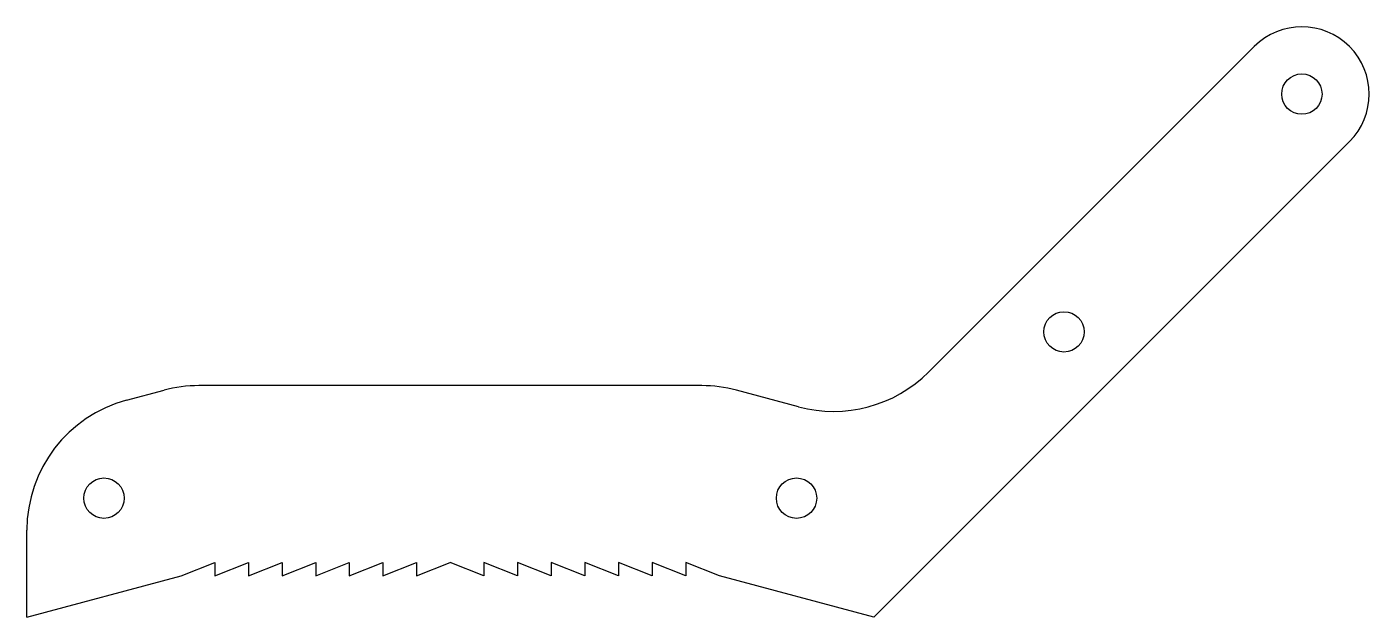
# Model space of a CAD drawing. Header units: millimetres. Extents: x -51.5 to 48.3, y 4.4 to 48.3.
import ezdxf

# ---------------------------------------------------------------- set-up
doc = ezdxf.new("R2010")
doc.units = ezdxf.units.MM

msp = doc.modelspace()

# ---------------------------------------------------------------- linework, layer by layer
at = {"color": 7, "linetype": 'Continuous', "lineweight": 25}
for p, q in [((15.547, 22.618), (39.749, 46.82)), ((46.82, 39.749), (11.464, 4.393)), ((-44.053, 20.522), (-41.272, 21.267)), ((-1.317, 21.607), (-38.683, 21.607)), ((5.888, 20.03), (1.272, 21.267)), ((-51.464, 4.393), (-51.464, 10.862)), ((-40, 7.465), (-37.5, 8.465)), ((-37.5, 7.465), (-35, 8.465)), ((-37.5, 8.465), (-37.5, 7.465)), ((-35, 7.465), (-32.5, 8.465)), ((-35, 8.465), (-35, 7.465)), ((-32.5, 7.465), (-30, 8.465)), ((-32.5, 8.465), (-32.5, 7.465)), ((-30, 7.465), (-27.5, 8.465)), ((-30, 8.465), (-30, 7.465)), ((-27.5, 7.465), (-25, 8.465)), ((-27.5, 8.465), (-27.5, 7.465)), ((-25, 7.465), (-22.5, 8.465)), ((-25, 8.465), (-25, 7.465)), ((-22.5, 7.465), (-20, 8.465)), ((-22.5, 8.465), (-22.5, 7.465)), ((-17.5, 7.465), (-20, 8.465)), ((-15, 7.465), (-17.5, 8.465)), ((-17.5, 8.465), (-17.5, 7.465)), ((-12.5, 7.465), (-15, 8.465)), ((-15, 8.465), (-15, 7.465)), ((-10, 7.465), (-12.5, 8.465)), ((-12.5, 8.465), (-12.5, 7.465)), ((-7.5, 7.465), (-10, 8.465)), ((-10, 8.465), (-10, 7.465)), ((-5, 7.465), (-7.5, 8.465)), ((-7.5, 8.465), (-7.5, 7.465)), ((-2.5, 7.465), (-5, 8.465)), ((-5, 8.465), (-5, 7.465)), ((0, 7.465), (-2.5, 8.465)), ((-2.5, 8.465), (-2.5, 7.465)), ((-51.464, 4.393), (-40, 7.465)), ((11.464, 4.393), (0, 7.465))]:
    msp.add_line(p, q, dxfattribs=at)
for centre in [(43.284, 43.284), (25.607, 25.607), (-45.732, 13.241), (5.732, 13.241)]:
    msp.add_circle(centre, 1.5, dxfattribs=at)
for centre, radius, start, end in [((43.284, 43.284), 5, 315, 135), ((8.476, 29.689), 10, 255, 315), ((-38.683, 11.607), 10, 90, 105), ((-1.317, 11.607), 10, 75, 90), ((-41.464, 10.862), 10, 105, 180)]:
    msp.add_arc(centre, radius, start, end, dxfattribs=at)

doc.saveas('drawing.dxf')
